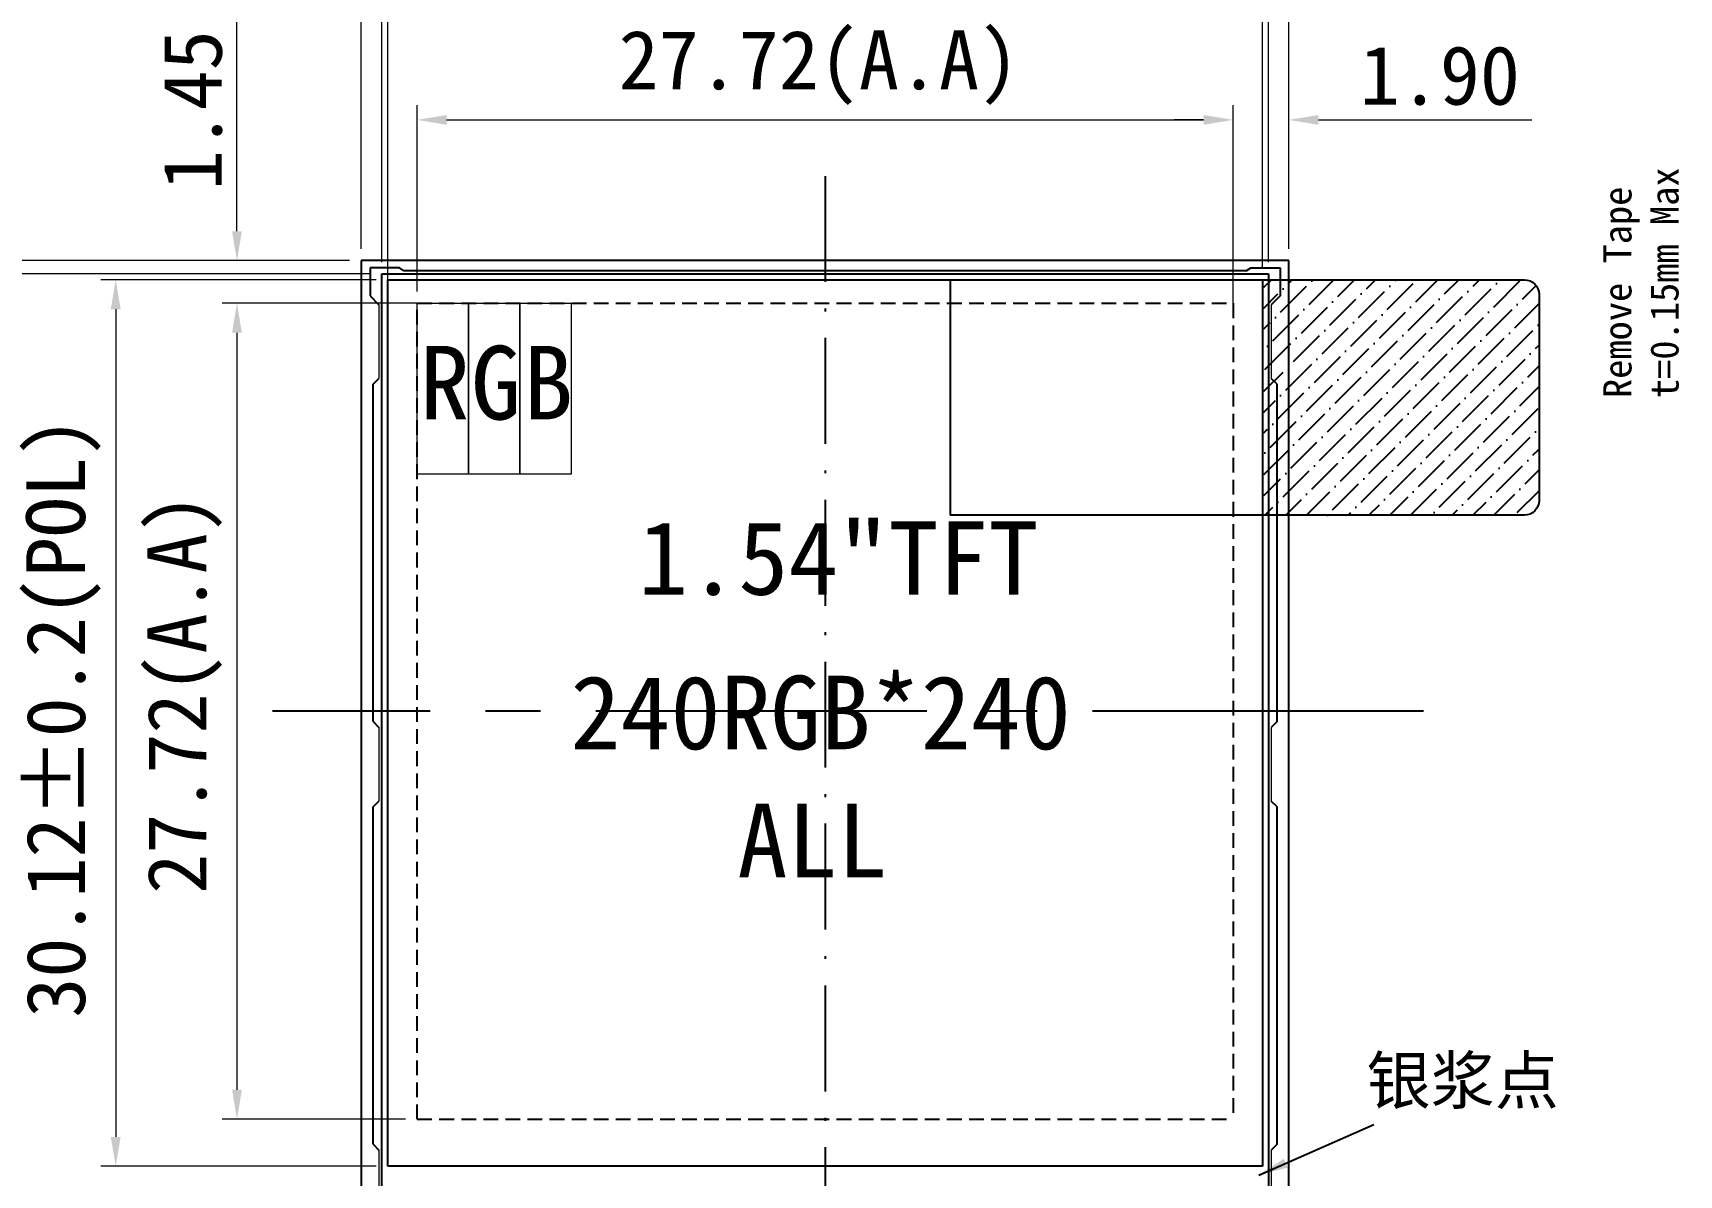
# Model space of a CAD drawing. Header units: millimetres. Extents: x 1279 to 1513, y 338 to 493.
# Drawn here: x 1307.3 to 1363.2, y 422.5 to 461.3 of the extents above; entities that cross this region are included whole.
import ezdxf

# ---------------------------------------------------------------- set-up
doc = ezdxf.new("R2010")
doc.units = ezdxf.units.MM
for name, pattern in [('ACAD_ISO10W100', [18, 12, -3, 0, -3]), ('CENTER2', [1.125, 0.75, -0.125, 0.125, -0.125]), ('DASHED2', [0.375, 0.25, -0.125])]:
    doc.linetypes.add(name, pattern=pattern)
for name, color, linetype in [('dim', 3, 'Continuous'), ('FPC', 30, 'Continuous'), ('FPC1', 30, 'Continuous'), ('housing', 250, 'Continuous'), ('Index', 7, 'Continuous'), ('lcd', 4, 'Continuous')]:
    doc.layers.add(name, color=color, linetype=linetype)
doc.layers.add('LCD_MAIN', color=2, linetype='Continuous', lineweight=9)
doc.styles.get("Standard").update_dxf_attribs({"font": 'txt', "bigfont": 'gbcbig.shx'})
doc.styles.add('宋体', font='')
doc.styles.get('宋体').set_extended_font_data('SimSun')
doc.dimstyles.new('标准', dxfattribs={"dimtxt": 1.8, "dimasz": 1.5, "dimexe": 0.5, "dimexo": 0.4, "dimgap": 0.1, "dimtad": 1, "dimzin": 1, "dimdsep": 46, "dimtxsty": '宋体', "dimblk": 'CLOSEDBLANK', "dimcen": 0.09, "dimclrd": 96, "dimclre": 96, "dimclrt": 3, "dimadec": 0, "dimazin": 0, "dimtfac": 1, "dimtofl": 0, "dimtmove": 0, "dimatfit": 1, "dimldrblk": 'CLOSEDBLANK', "dimfxl": 1, "dimtolj": 1, "dimlwd": 0, "dimlwe": 0, "dimarcsym": 0})
doc.dimstyles.new('标注', dxfattribs={"dimtxt": 1.2, "dimasz": 1, "dimexe": 0, "dimexo": 1, "dimgap": 0.2, "dimtad": 0, "dimrnd": 0.0005, "dimzin": 9, "dimdsep": 46, "dimtxsty": 'Standard', "dimcen": 0, "dimclrd": 3, "dimclre": 3, "dimclrt": 3, "dimadec": 0, "dimazin": 0, "dimtfac": 1, "dimtmove": 0, "dimatfit": 3, "dimfxl": 1, "dimlwd": -1, "dimlwe": -1, "dimarcsym": 0})

# ---------------------------------------------------------------- blocks, each defined once
blk = doc.blocks.new('*D55')
at = {"color": 7, "lineweight": 0}
for p, q in [((1318.435, 453.973), (1318.435, 474.764)), ((1349.955, 453.973), (1349.955, 474.764)), ((1319.435, 474.264), (1348.955, 474.264))]:
    blk.add_line(p, q, dxfattribs=at)
at = {"color": 7}
for points in [[(1319.435, 474.431), (1319.435, 474.097), (1318.435, 474.264)], [(1348.955, 474.431), (1348.955, 474.097), (1349.955, 474.264)]]:
    blk.add_solid(points, dxfattribs=at)
at = {"layer": 'Defpoints', "color": 0}
for p in [(1349.955, 474.264), (1318.435, 453.573), (1349.955, 453.573)]:
    blk.add_point(p, dxfattribs=at)
at = {"color": 7, "insert": (1333.787, 476.038), "char_height": 2, "attachment_point": 5, "style": '宋体'}
blk.add_mtext('\\A1;31.52%%P0.1(LCM)', dxfattribs=at)
blk = doc.blocks.new('_ClosedBlank')
at = {"color": 0, "linetype": 'ByBlock', "lineweight": -2}
for p, q in [((-1, 0.167), (0, 0)), ((-1, 0.167), (-1, -0.167)), ((0, 0), (-1, -0.167))]:
    blk.add_line(p, q, dxfattribs=at)
blk = doc.blocks.new('*D56')
at = {"color": 7, "lineweight": 0}
for p, q in [((1320.335, 452.523), (1320.335, 458.855)), ((1348.055, 452.523), (1348.055, 458.855)), ((1321.335, 458.355), (1347.055, 458.355))]:
    blk.add_line(p, q, dxfattribs=at)
at = {"color": 7}
for points in [[(1321.335, 458.521), (1321.335, 458.188), (1320.335, 458.355)], [(1347.055, 458.521), (1347.055, 458.188), (1348.055, 458.355)]]:
    blk.add_solid(points, dxfattribs=at)
at = {"layer": 'Defpoints', "color": 0}
for p in [(1348.055, 458.355), (1320.335, 452.123), (1348.055, 452.123)]:
    blk.add_point(p, dxfattribs=at)
at = {"color": 7, "insert": (1333.981, 460.128), "char_height": 2, "attachment_point": 5, "style": '宋体'}
blk.add_mtext('\\A1;27.72(A.A)', dxfattribs=at)
blk = doc.blocks.new('*D57')
at = {"color": 7, "lineweight": 0}
for p, q in [((1318.735, 453.123), (1305.237, 453.123)), ((1305.737, 452.123), (1305.737, 421.003)), ((1318.735, 420.003), (1305.237, 420.003))]:
    blk.add_line(p, q, dxfattribs=at)
at = {"color": 7}
for points in [[(1305.57, 452.123), (1305.904, 452.123), (1305.737, 453.123)], [(1305.57, 421.003), (1305.904, 421.003), (1305.737, 420.003)]]:
    blk.add_solid(points, dxfattribs=at)
at = {"layer": 'Defpoints', "color": 0}
for p in [(1319.135, 453.123), (1305.737, 420.003), (1319.135, 420.003)]:
    blk.add_point(p, dxfattribs=at)
at = {"color": 7, "insert": (1303.963, 438.027), "char_height": 2, "attachment_point": 5, "rotation": 90, "style": '宋体'}
blk.add_mtext('\\A1;33.12%%P0.1(LCD)', dxfattribs=at)
blk = doc.blocks.new('*D58')
at = {"color": 7, "lineweight": 0}
for p, q in [((1320.335, 452.123), (1313.71, 452.123)), ((1314.21, 451.123), (1314.21, 425.403)), ((1319.935, 424.403), (1313.71, 424.403))]:
    blk.add_line(p, q, dxfattribs=at)
at = {"color": 7}
for points in [[(1314.044, 451.123), (1314.377, 451.123), (1314.21, 452.123)], [(1314.044, 425.403), (1314.377, 425.403), (1314.21, 424.403)]]:
    blk.add_solid(points, dxfattribs=at)
at = {"layer": 'Defpoints', "color": 0}
for p in [(1320.735, 452.123), (1314.21, 424.403), (1320.335, 424.403)]:
    blk.add_point(p, dxfattribs=at)
at = {"color": 7, "insert": (1312.436, 438.865), "char_height": 2, "attachment_point": 5, "rotation": 90, "style": '宋体'}
blk.add_mtext('\\A1;27.72(A.A)', dxfattribs=at)
blk = doc.blocks.new('*D59')
at = {"color": 7, "lineweight": 0}
for p, q in [((1319.335, 452.923), (1319.335, 463.278)), ((1349.055, 453.323), (1349.055, 463.278)), ((1320.335, 462.778), (1348.055, 462.778))]:
    blk.add_line(p, q, dxfattribs=at)
at = {"color": 7}
for points in [[(1320.335, 462.945), (1320.335, 462.612), (1319.335, 462.778)], [(1348.055, 462.945), (1348.055, 462.612), (1349.055, 462.778)]]:
    blk.add_solid(points, dxfattribs=at)
at = {"layer": 'Defpoints', "color": 0}
for p in [(1349.055, 462.778), (1319.335, 452.523), (1349.055, 452.923)]:
    blk.add_point(p, dxfattribs=at)
at = {"color": 7, "insert": (1334.739, 464.552), "char_height": 2, "attachment_point": 5, "style": '宋体'}
blk.add_mtext('\\A1;29.72%%P0.2(POL)', dxfattribs=at)
blk = doc.blocks.new('*D60')
at = {"color": 7, "lineweight": 0}
for p, q in [((1318.935, 452.923), (1309.591, 452.923)), ((1310.091, 451.923), (1310.091, 423.803)), ((1318.935, 422.803), (1309.591, 422.803))]:
    blk.add_line(p, q, dxfattribs=at)
at = {"color": 7}
for points in [[(1309.924, 451.923), (1310.258, 451.923), (1310.091, 452.923)], [(1309.924, 423.803), (1310.258, 423.803), (1310.091, 422.803)]]:
    blk.add_solid(points, dxfattribs=at)
at = {"layer": 'Defpoints', "color": 0}
for p in [(1319.335, 452.923), (1310.091, 422.803), (1319.335, 422.803)]:
    blk.add_point(p, dxfattribs=at)
at = {"color": 7, "insert": (1308.317, 438.055), "char_height": 2, "attachment_point": 5, "rotation": 90, "style": '宋体'}
blk.add_mtext('\\A1;30.12%%P0.2(POL)', dxfattribs=at)
blk = doc.blocks.new('*D61')
at = {"color": 7, "lineweight": 0}
for p, q in [((1348.055, 452.123), (1348.055, 458.855)), ((1349.955, 453.973), (1349.955, 458.855)), ((1347.055, 458.355), (1346.055, 458.355)), ((1350.955, 458.355), (1358.207, 458.355))]:
    blk.add_line(p, q, dxfattribs=at)
at = {"color": 7}
for points in [[(1347.055, 458.521), (1347.055, 458.188), (1348.055, 458.355)], [(1350.955, 458.521), (1350.955, 458.188), (1349.955, 458.355)]]:
    blk.add_solid(points, dxfattribs=at)
at = {"layer": 'Defpoints', "color": 0}
for p in [(1349.955, 458.355), (1349.955, 453.573), (1348.055, 451.723)]:
    blk.add_point(p, dxfattribs=at)
at = {"color": 7, "insert": (1355.081, 459.855), "char_height": 2, "attachment_point": 5, "style": '宋体'}
blk.add_mtext('\\A1;1.90', dxfattribs=at)
blk = doc.blocks.new('*D62')
at = {"color": 7, "lineweight": 0}
for p, q in [((1314.21, 454.573), (1314.21, 461.791)), ((1318.035, 453.573), (1313.71, 453.573)), ((1320.335, 452.123), (1313.71, 452.123)), ((1314.21, 451.123), (1314.21, 450.123))]:
    blk.add_line(p, q, dxfattribs=at)
at = {"color": 7}
for points in [[(1314.044, 454.573), (1314.377, 454.573), (1314.21, 453.573)], [(1314.044, 451.123), (1314.377, 451.123), (1314.21, 452.123)]]:
    blk.add_solid(points, dxfattribs=at)
at = {"layer": 'Defpoints', "color": 0}
for p in [(1314.21, 453.573), (1318.435, 453.573), (1320.735, 452.123)]:
    blk.add_point(p, dxfattribs=at)
at = {"color": 7, "insert": (1312.71, 458.682), "char_height": 2, "attachment_point": 5, "rotation": 90, "style": '宋体'}
blk.add_mtext('\\A1;1.45', dxfattribs=at)
blk = doc.blocks.new('*D63')
at = {"color": 7, "lineweight": 0}
for p, q in [((1318.035, 453.573), (1300.745, 453.573)), ((1301.245, 452.573), (1301.245, 420.853)), ((1318.035, 419.853), (1300.745, 419.853))]:
    blk.add_line(p, q, dxfattribs=at)
at = {"color": 7}
for points in [[(1301.078, 452.573), (1301.412, 452.573), (1301.245, 453.573)], [(1301.078, 420.853), (1301.412, 420.853), (1301.245, 419.853)]]:
    blk.add_solid(points, dxfattribs=at)
at = {"layer": 'Defpoints', "color": 0}
for p in [(1318.435, 453.573), (1301.245, 419.853), (1318.435, 419.853)]:
    blk.add_point(p, dxfattribs=at)
at = {"color": 7, "insert": (1299.471, 438.491), "char_height": 2, "attachment_point": 5, "rotation": 90, "style": '宋体'}
blk.add_mtext('\\A1;33.72%%P0.1(LCM)', dxfattribs=at)
blk = doc.blocks.new('*D83')
at = {"color": 7, "lineweight": 0}
for p, q in [((1319.135, 453.523), (1319.135, 469.261)), ((1349.255, 453.523), (1349.255, 469.261)), ((1320.135, 468.761), (1348.255, 468.761))]:
    blk.add_line(p, q, dxfattribs=at)
at = {"color": 7}
for points in [[(1320.135, 468.928), (1320.135, 468.595), (1319.135, 468.761)], [(1348.255, 468.928), (1348.255, 468.595), (1349.255, 468.761)]]:
    blk.add_solid(points, dxfattribs=at)
at = {"layer": 'Defpoints', "color": 0}
for p in [(1349.255, 468.761), (1319.135, 453.123), (1349.255, 453.123)]:
    blk.add_point(p, dxfattribs=at)
at = {"color": 7, "insert": (1334.195, 470.535), "char_height": 2, "attachment_point": 5, "style": '宋体'}
blk.add_mtext('\\A1;30.12%%P0.1(LCD)', dxfattribs=at)

msp = doc.modelspace()

# ---------------------------------------------------------------- hatches: boundary and pattern name
at = {"layer": 'dim'}
h = msp.add_hatch(dxfattribs=at)
h.set_pattern_fill('ANSI36', color=5, scale=4, style=0)
h.set_pattern_definition([(45, (648.7479, -3972.72357), (0.265165043, 0.972271824), [1.25, -0.25, 0, -0.25])])
h.paths.add_polyline_path([(1358.453, 452.424, 0.414214), (1357.953, 452.924), (1349.103, 452.924), (1349.103, 444.924), (1357.953, 444.924, 0.414214), (1358.453, 445.424)])

# ---------------------------------------------------------------- linework, layer by layer
for p, q in [((1318.435, 453.573), (1318.435, 419.853)), ((1349.955, 453.573), (1318.435, 453.573)), ((1318.435, 453.573), (1318.435, 419.853)), ((1349.955, 453.573), (1318.435, 453.573)), ((1319.735, 453.323), (1318.735, 453.323)), ((1318.735, 453.323), (1318.735, 452.373)), ((1319.735, 453.323), (1318.735, 453.323)), ((1318.735, 453.323), (1318.735, 452.373)), ((1319.885, 453.223), (1319.735, 453.323)), ((1319.885, 453.223), (1319.735, 453.323)), ((1348.505, 453.223), (1319.885, 453.223)), ((1348.505, 453.223), (1319.885, 453.223)), ((1348.505, 453.223), (1348.655, 453.323)), ((1348.505, 453.223), (1348.655, 453.323)), ((1348.655, 453.323), (1349.655, 453.323)), ((1348.655, 453.323), (1349.655, 453.323)), ((1349.655, 453.323), (1349.655, 452.373)), ((1349.655, 453.323), (1349.655, 452.373)), ((1349.905, 453.573), (1349.715, 453.573)), ((1349.905, 453.573), (1349.715, 453.573)), ((1349.955, 419.853), (1349.955, 453.573)), ((1349.955, 419.853), (1349.955, 453.573)), ((1318.435, 452.11), (1318.435, 419.853)), ((1318.435, 452.11), (1318.435, 419.853)), ((1318.735, 452.373), (1319.035, 452.073)), ((1318.735, 452.373), (1319.035, 452.073)), ((1318.735, 452.373), (1319.035, 452.073)), ((1318.735, 452.373), (1319.035, 452.073)), ((1349.655, 452.373), (1349.355, 452.073)), ((1349.655, 452.373), (1349.355, 452.073)), ((1318.835, 449.373), (1319.035, 449.573)), ((1318.835, 449.373), (1319.035, 449.573)), ((1318.835, 437.913), (1318.835, 449.373)), ((1318.835, 437.913), (1318.835, 449.373)), ((1349.555, 449.373), (1349.355, 449.573)), ((1349.555, 449.373), (1349.355, 449.573)), ((1349.555, 437.913), (1349.555, 449.373)), ((1349.555, 437.913), (1349.555, 449.373)), ((1318.835, 437.913), (1319.035, 437.713)), ((1318.835, 437.913), (1319.035, 437.713)), ((1349.555, 437.913), (1349.355, 437.713)), ((1349.555, 437.913), (1349.355, 437.713)), ((1318.835, 435.013), (1319.035, 435.213)), ((1318.835, 435.013), (1319.035, 435.213)), ((1349.555, 435.013), (1349.355, 435.213)), ((1349.555, 435.013), (1349.355, 435.213)), ((1318.835, 423.553), (1318.835, 435.013)), ((1318.835, 423.553), (1318.835, 435.013)), ((1349.555, 423.553), (1349.555, 435.013)), ((1349.555, 423.553), (1349.555, 435.013)), ((1318.835, 423.553), (1319.035, 423.353)), ((1318.835, 423.553), (1319.035, 423.353)), ((1349.555, 423.553), (1349.355, 423.353)), ((1349.555, 423.553), (1349.355, 423.353))]:
    msp.add_line(p, q)
at = {"color": 7, "linetype": 'Continuous', "lineweight": 0}
for p, q in [((1319.035, 452.073), (1319.035, 449.573)), ((1319.035, 452.073), (1319.035, 449.573)), ((1349.355, 452.073), (1349.355, 449.573)), ((1349.355, 452.073), (1349.355, 449.573)), ((1319.035, 437.713), (1319.035, 435.213)), ((1319.035, 437.713), (1319.035, 435.213)), ((1349.355, 437.713), (1349.355, 435.213)), ((1349.355, 437.713), (1349.355, 435.213)), ((1319.035, 423.353), (1319.035, 420.853)), ((1319.035, 423.353), (1319.035, 420.853)), ((1349.355, 423.353), (1349.355, 420.853)), ((1349.355, 423.353), (1349.355, 420.853))]:
    msp.add_line(p, q, dxfattribs=at)
at = {"layer": 'dim', "color": 5}
msp.add_lwpolyline([(1338.453, 452.924), (1357.953, 452.924, -0.414214), (1358.453, 452.424), (1358.453, 445.424, -0.414214), (1357.953, 444.924), (1338.453, 444.924)], format="xyb", close=True, dxfattribs=at)
at = {"layer": 'FPC1', "color": 1, "linetype": 'ACAD_ISO10W100', "ltscale": 0.3}
msp.add_line((1334.195, 456.448), (1334.195, 413.744), dxfattribs=at)
at = {"layer": 'housing', "color": 1, "linetype": 'CENTER2', "ltscale": 15}
msp.add_line((1354.529, 438.263), (1315.414, 438.263), dxfattribs=at)
at = {"layer": 'lcd', "color": 4, "ltscale": 2}
for p, q in [((1319.135, 453.123), (1349.255, 453.123)), ((1319.135, 420.003), (1319.135, 453.123)), ((1349.255, 453.123), (1349.255, 420.003))]:
    msp.add_line(p, q, dxfattribs=at)
at = {"layer": 'lcd', "color": 6, "ltscale": 2}
for p, q in [((1319.335, 452.923), (1349.055, 452.923)), ((1319.335, 422.803), (1319.335, 452.923)), ((1349.055, 452.923), (1349.055, 422.803)), ((1349.055, 422.803), (1319.335, 422.803))]:
    msp.add_line(p, q, dxfattribs=at)
at = {"layer": 'lcd', "color": 7, "linetype": 'DASHED2', "ltscale": 2}
for p, q in [((1320.335, 452.123), (1348.055, 452.123)), ((1320.335, 424.403), (1320.335, 452.123)), ((1348.055, 452.123), (1348.055, 424.403)), ((1320.335, 424.403), (1348.055, 424.403))]:
    msp.add_line(p, q, dxfattribs=at)
at = {"layer": 'LCD_MAIN', "color": 7, "linetype": 'ByBlock'}
for points in [[(1320.335, 452.123), (1322.077, 452.123), (1322.077, 446.313), (1320.335, 446.313)], [(1322.077, 452.123), (1323.819, 452.123), (1323.819, 446.313), (1322.077, 446.313)], [(1323.819, 452.123), (1325.561, 452.123), (1325.561, 446.313), (1323.819, 446.313)]]:
    msp.add_lwpolyline(points, close=True, dxfattribs=at)

# ---------------------------------------------------------------- texts
at = {"layer": 'FPC', "color": 6, "insert": (1352.59, 426.517), "char_height": 1.5963, "width": 6.95452, "attachment_point": 1, "style": '宋体'}
msp.add_mtext('银浆点', dxfattribs=at)
at = {"layer": 'Index', "insert": (1361.92, 448.903), "char_height": 0.96, "attachment_point": 4, "rotation": 90, "style": '宋体'}
msp.add_mtext('Remove Tape\\Pt=0.15mm Max', dxfattribs=at)
at = {"layer": 'LCD_MAIN', "color": 1, "linetype": 'ByBlock', "insert": (1320.417, 450.678), "char_height": 2.5, "width": 1.74196, "attachment_point": 1, "style": '宋体'}
msp.add_mtext('R', dxfattribs=at)
at = {"layer": 'LCD_MAIN', "color": 3, "linetype": 'ByBlock', "insert": (1322.163, 450.678), "char_height": 2.5, "width": 1.74196, "attachment_point": 1, "style": '宋体'}
msp.add_mtext('G', dxfattribs=at)
at = {"layer": 'LCD_MAIN', "color": 5, "linetype": 'ByBlock', "insert": (1323.935, 450.678), "char_height": 2.5, "width": 1.74196, "attachment_point": 1, "style": '宋体'}
msp.add_mtext('B', dxfattribs=at)
at = {"layer": 'LCD_MAIN', "color": 7, "linetype": 'ByBlock', "char_height": 2.5, "attachment_point": 1, "style": '宋体'}
for s, insert, width in [('1.54"TFT', (1327.843, 444.72), 21.21544), ('240RGB*240', (1325.539, 439.47), 21.21544), ('ALL', (1331.213, 435.125), 5.55458)]:
    msp.add_mtext(s, dxfattribs=dict(at, insert=insert, width=width))

# ---------------------------------------------------------------- dimensions: what is measured, and where the dimension line sits
for base, p1, p2, text, picture, middle in [((1349.955, 474.264), (1318.435, 453.573), (1349.955, 453.573), '<>%%P0.1(LCM)', '*D55', (1333.787, 474.264)), ((1349.255, 468.761), (1319.135, 453.123), (1349.255, 453.123), '<>%%P0.1(LCD)', '*D83', (1334.195, 468.761)), ((1349.055, 462.778), (1319.335, 452.523), (1349.055, 452.923), '<>%%P0.2(POL)', '*D59', (1334.739, 462.778)), ((1348.055, 458.355), (1320.335, 452.123), (1348.055, 452.123), '<>(A.A)', '*D56', (1333.981, 458.355))]:
    dim = msp.add_linear_dim(base=base, p1=p1, p2=p2, text=text, dimstyle='标准', override={"dimtxt": 2, "dimasz": 1, "dimgap": 0.5, "dimtxsty": '宋体', "dimsah": 1, "dimclrd": 7, "dimclre": 7, "dimclrt": 7})
    dim.commit()
    dim.dimension.update_dxf_attribs({"geometry": picture, "text_midpoint": middle, "dimtype": 160})
dim = msp.add_linear_dim(base=(1314.21, 453.573), p1=(1320.735, 452.123), p2=(1318.435, 453.573), angle=90, dimstyle='标准', override={"dimtxt": 2, "dimasz": 1, "dimgap": 0.5, "dimtxsty": '宋体', "dimsah": 1, "dimclrd": 7, "dimclre": 7, "dimclrt": 7})
dim.commit()
dim.dimension.update_dxf_attribs({"geometry": '*D62', "text_midpoint": (1312.71, 458.682)})
dim = msp.add_linear_dim(base=(1349.955, 458.355), p1=(1348.055, 451.723), p2=(1349.955, 453.573), dimstyle='标准', override={"dimtxt": 2, "dimasz": 1, "dimgap": 0.5, "dimtxsty": '宋体', "dimsah": 1, "dimclrd": 7, "dimclre": 7, "dimclrt": 7})
dim.commit()
dim.dimension.update_dxf_attribs({"geometry": '*D61', "text_midpoint": (1355.081, 459.855)})
for base, p1, p2, text, picture, middle in [((1301.245, 419.853), (1318.435, 453.573), (1318.435, 419.853), '<>%%P0.1(LCM)', '*D63', (1301.245, 438.491)), ((1305.737, 420.003), (1319.135, 453.123), (1319.135, 420.003), '<>%%P0.1(LCD)', '*D57', (1305.737, 438.027)), ((1310.091, 422.803), (1319.335, 452.923), (1319.335, 422.803), '<>%%P0.2(POL)', '*D60', (1310.091, 438.055)), ((1314.21, 424.403), (1320.735, 452.123), (1320.335, 424.403), '<>(A.A)', '*D58', (1314.21, 438.865))]:
    dim = msp.add_linear_dim(base=base, p1=p1, p2=p2, angle=90, text=text, dimstyle='标准', override={"dimtxt": 2, "dimasz": 1, "dimgap": 0.5, "dimtxsty": '宋体', "dimsah": 1, "dimclrd": 7, "dimclre": 7, "dimclrt": 7})
    dim.commit()
    dim.dimension.update_dxf_attribs({"geometry": picture, "text_midpoint": middle, "dimtype": 160})

# ---------------------------------------------------------------- leaders
msp.add_leader([(1348.93, 422.507), (1352.839, 424.221)], dimstyle='标注', override={"dimgap": 0.2, "dimtad": 0, "dimtxsty": '宋体', "dimclrd": 7})

doc.saveas('drawing.dxf')
